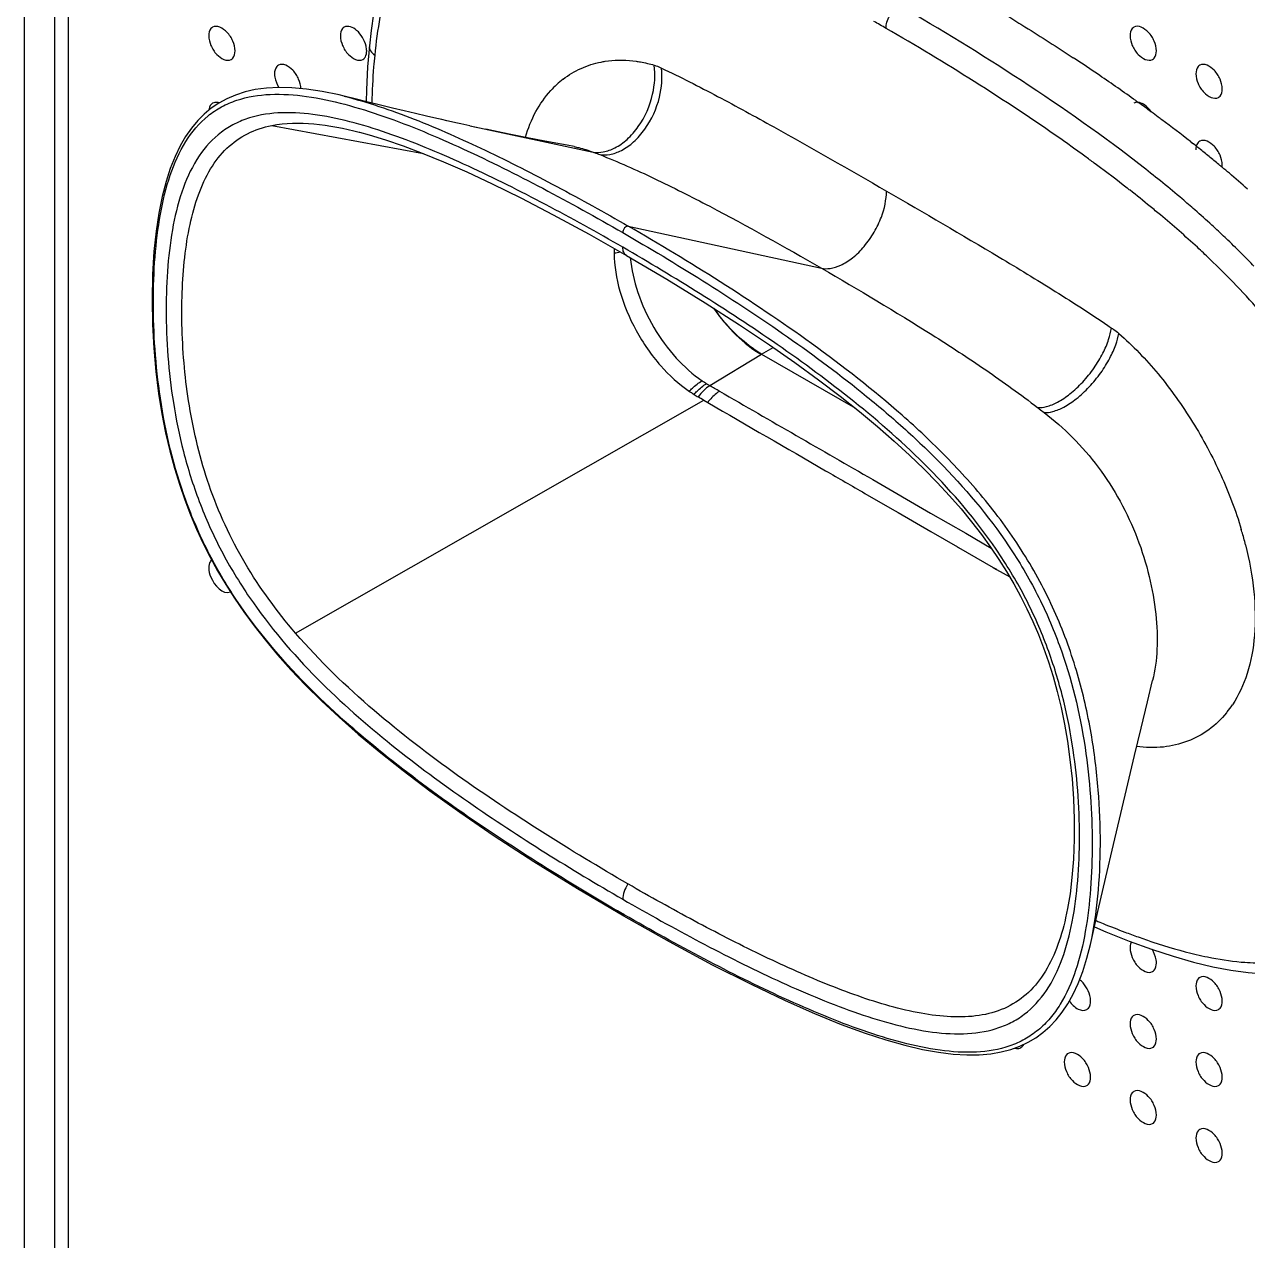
# Model space of a CAD drawing. Header units: millimetres. Extents: x 0 to 1189, y 0 to 841.
# Drawn here: x 115.6 to 181.3, y 319.4 to 384.7 of the extents above; entities that cross this region are included whole.
import ezdxf

# ---------------------------------------------------------------- set-up
doc = ezdxf.new("R2010")
doc.units = ezdxf.units.MM
doc.header["$LTSCALE"] = 65.395
doc.layers.get('0').update_dxf_attribs({"linetype": 'CONTINUOUS'})
doc.layers.add('AXIS', color=7, linetype='CONTINUOUS')

msp = doc.modelspace()

# ---------------------------------------------------------------- linework, layer by layer
at = {"color": 7, "linetype": 'Continuous'}
for p, q in [((115.636, 279.631), (115.636, 557.241)), ((117.269, 278.688), (117.269, 556.298)), ((117.976, 555.073), (117.976, 279.913)), ((133.405, 380.696), (132.807, 380.844)), ((134.093, 380.526), (133.405, 380.696)), ((134.762, 380.362), (134.093, 380.526)), ((175.338, 380.605), (175.467, 380.512)), ((175.338, 380.605), (175.467, 380.512)), ((135.41, 380.205), (134.762, 380.362)), ((136.038, 380.055), (135.41, 380.205)), ((136.644, 379.911), (136.038, 380.055)), ((137.23, 379.774), (136.644, 379.911)), ((137.788, 379.646), (137.23, 379.774)), ((139.566, 379.253), (140.423, 379.072)), ((133.626, 378.916), (133.633, 378.914)), ((178.271, 378.412), (178.433, 378.284)), ((178.338, 378.359), (178.433, 378.284)), ((155.234, 366.997), (160.273, 364.088)), ((171.569, 336.709), (171.569, 336.705)), ((173.116, 336.229), (173.738, 335.965)), ((173.738, 335.965), (174.991, 335.469)), ((174.991, 335.469), (176.189, 335.033))]:
    msp.add_line(p, q, dxfattribs=at)
at = {"color": 9, "linetype": 'Continuous'}
for p, q in [((128.917, 379.271), (137.065, 377.766)), ((139.582, 379.25), (146.184, 377.842)), ((173.235, 377.159), (173.112, 377.25)), ((173.235, 377.158), (173.112, 377.249)), ((148.072, 373.865), (158.449, 371.608)), ((180.288, 373.114), (180.265, 373.136)), ((180.288, 373.114), (180.265, 373.135)), ((155.234, 366.997), (155.853, 367.354)), ((155.234, 366.968), (152.456, 365.297)), ((130.203, 352.006), (152.139, 364.512)), ((152.139, 364.512), (152.342, 364.394)), ((161.211, 360.252), (164.317, 358.458)), ((160.785, 359.515), (162.243, 358.673)), ((162.243, 358.673), (162.574, 358.482)), ((162.574, 358.482), (164.321, 357.474)), ((164.317, 358.458), (166.204, 357.368)), ((164.321, 357.474), (165.764, 356.641)), ((166.204, 357.368), (167.571, 356.578)), ((165.764, 356.641), (165.822, 356.608)), ((165.822, 356.608), (167.686, 355.532)), ((167.686, 355.533), (167.857, 355.434)), ((167.686, 355.532), (167.857, 355.433)), ((167.857, 355.433), (168.568, 355.023)), ((147.862, 336.879), (147.772, 336.93)), ((147.862, 336.879), (147.78, 336.926)), ((173.194, 336.571), (173.208, 336.565)), ((173.194, 336.571), (173.208, 336.565))]:
    msp.add_line(p, q, dxfattribs=at)
at = {"color": 7, "linetype": 'Continuous'}
for points in [[(135.976, 390.226), (135.682, 389.666), (135.408, 389.058), (135.157, 388.399), (134.928, 387.688), (134.723, 386.929), (134.543, 386.123), (134.388, 385.273), (134.258, 384.378), (134.164, 383.553)], [(134.164, 383.553), (134.07, 382.423), (134.008, 381.18), (133.996, 380.55)], [(132.807, 380.844), (132.536, 380.91), (131.627, 381.099), (130.786, 381.228), (130.008, 381.298), (129.299, 381.314), (128.642, 381.279), (128.037, 381.197), (127.485, 381.073), (126.973, 380.908), (126.504, 380.706), (126.076, 380.472), (125.673, 380.199), (125.294, 379.885), (124.942, 379.533), (124.607, 379.132), (124.292, 378.68), (123.999, 378.175), (123.724, 377.604), (123.47, 376.965), (123.241, 376.257), (123.035, 375.46), (122.855, 374.569), (122.707, 373.587), (122.593, 372.5), (122.516, 371.261), (122.489, 369.912), (122.513, 368.581), (122.583, 367.309), (122.695, 366.066), (122.843, 364.885), (123.02, 363.791), (123.221, 362.769), (123.447, 361.795), (123.696, 360.87), (123.963, 360), (124.252, 359.161), (124.561, 358.355), (124.886, 357.586), (125.237, 356.827), (125.614, 356.081), (126.014, 355.351), (126.448, 354.616), (126.917, 353.881), (127.419, 353.148), (127.973, 352.395), (128.577, 351.626), (129.232, 350.847), (129.954, 350.041), (130.739, 349.217), (131.59, 348.376), (132.536, 347.493), (133.565, 346.586), (134.688, 345.647), (135.974, 344.627), (137.42, 343.537), (139.029, 342.384), (140.878, 341.122), (142.993, 339.746), (145.348, 338.286), (147.828, 336.82)], [(139.566, 379.253), (139.078, 379.358), (138.819, 379.415), (138.572, 379.469), (138.319, 379.525), (138.056, 379.585), (137.788, 379.646)], [(133.633, 378.914), (134.151, 378.773), (135.034, 378.503), (135.983, 378.177), (137.007, 377.79), (138.147, 377.324), (139.394, 376.776), (140.757, 376.14), (142.301, 375.379), (144.048, 374.474), (145.976, 373.428), (147.979, 372.295)], [(145.165, 378.136), (144.787, 378.206), (143.989, 378.358), (143.219, 378.507), (142.477, 378.653), (141.763, 378.796), (141.078, 378.936), (140.423, 379.072)], [(147.979, 372.295), (150.145, 371.018), (152.21, 369.747), (154.057, 368.561), (155.653, 367.494), (157.031, 366.534), (158.29, 365.618), (159.451, 364.738), (160.495, 363.912), (161.463, 363.108), (162.363, 362.324), (163.186, 361.569), (163.956, 360.827), (164.673, 360.096), (165.334, 359.384), (165.951, 358.679), (166.522, 357.984), (167.048, 357.303), (167.537, 356.627), (167.987, 355.962), (168.4, 355.309), (168.788, 354.649), (169.151, 353.986), (169.487, 353.321), (169.806, 352.636), (170.105, 351.933), (170.384, 351.215), (170.648, 350.463), (170.894, 349.68), (171.119, 348.869), (171.325, 348.016), (171.509, 347.127), (171.668, 346.202), (171.803, 345.227), (171.913, 344.186), (171.989, 343.103), (172.026, 342.024), (172.027, 340.94), (171.987, 339.866), (171.911, 338.88), (171.806, 338.008), (171.675, 337.22), (171.569, 336.709)], [(172.9, 335.284), (173.307, 337.066), (173.731, 338.902), (174.139, 340.657), (174.531, 342.326), (174.907, 343.916), (175.272, 345.442), (175.626, 346.911), (175.968, 348.319), (176.246, 349.457)], [(147.822, 336.821), (150.269, 335.442), (152.587, 334.201), (154.672, 333.146), (156.496, 332.28), (158.087, 331.578), (159.519, 330.997), (160.796, 330.528), (161.914, 330.163), (162.94, 329.874), (163.887, 329.653), (164.741, 329.498), (165.532, 329.401), (166.264, 329.358), (166.933, 329.365), (167.55, 329.419), (168.116, 329.515), (168.63, 329.649), (169.11, 329.822), (169.555, 330.031), (169.965, 330.273), (170.353, 330.555), (170.718, 330.875), (171.058, 331.234), (171.382, 331.643), (171.689, 332.103), (171.973, 332.614), (172.241, 333.19), (172.489, 333.834), (172.712, 334.546), (172.9, 335.285)], [(176.189, 335.033), (177.339, 334.658), (178.434, 334.344), (179.471, 334.093), (180.449, 333.905), (181.368, 333.781), (182.226, 333.716), (183.023, 333.709)]]:
    msp.add_lwpolyline(points, dxfattribs=at)
at = {"color": 9, "linetype": 'Continuous'}
for centre, radius, start, end in [((85.657, 252.257), 152.649, 60.02572, 60.30674), ((147.643, 377.775), 5.028, 127.54984, 132.71766), ((147.775, 377.632), 5.223, 132.72569, 137.78193), ((117.382, 301.573), 93.984, 54.47224, 54.93049), ((119.712, 304.837), 89.973, 53.99133, 54.47214), ((121.451, 307.232), 87.013, 53.57937, 53.99062), ((125.369, 312.481), 80.463, 52.03085, 53.49612), ((129.361, 317.619), 73.958, 51.86682, 52.02012), ((132.885, 322.076), 68.275, 50.71868, 51.8834), ((136.22, 326.158), 63.004, 50.06379, 50.71635), ((142.643, 333.733), 54.48, 47.53639, 48.81691), ((144.464, 335.721), 51.784, 46.44164, 47.53697), ((145.355, 336.664), 50.487, 46.25299, 46.43757), ((152.96, 372.431), 5.643, 177.59867, 180.02445), ((147.54, 338.924), 47.344, 44.85038, 46.23468), ((147.069, 374.92), 2.504, 275.66753, 283.31356), ((149.812, 341.184), 44.139, 43.77118, 44.85016), ((63.92, 212.163), 176.047, 59.92676, 60.04487), ((57.171, 198.298), 192.27, 60.11372, 60.29229), ((161.155, 351.665), 20.715, 16.23132, 16.59135), ((161.873, 351.87), 19.968, 14.1544, 16.24211), ((175.974, 351.174), 5.465, 320.98288, 321.51759), ((175.831, 351.284), 5.646, 321.5423, 326.3492), ((189.568, 375.243), 41.991, 249.33823, 250.38371)]:
    msp.add_arc(centre, radius, start, end, dxfattribs=at)
at = {"color": 7, "linetype": 'Continuous'}
for centre, radius, start, end in [((108.353, 286.338), 115.646, 55.77182, 56.62571), ((115.68, 297.118), 102.611, 54.45119, 55.76864), ((122.577, 306.821), 90.707, 53.78304, 54.33233), ((124.853, 309.933), 86.851, 53.47287, 53.78126), ((126.041, 311.538), 84.854, 53.31208, 53.47229), ((129.13, 315.667), 79.698, 51.93196, 53.31938), ((134.024, 321.953), 71.731, 51.36084, 51.74897), ((135.758, 324.121), 68.955, 50.79579, 51.36196), ((137.724, 326.531), 65.845, 50.21333, 50.79583), ((138.89, 327.935), 64.02, 50.07922, 50.2112), ((139.827, 329.052), 62.563, 49.61074, 50.0805), ((142.046, 331.655), 59.141, 48.3595, 49.61411)]:
    msp.add_arc(centre, radius, start, end, dxfattribs=at)
at = {"color": 9, "linetype": 'Continuous'}
for points, knots in [([(136.732, 390.217), (136.003, 389.283), (135.26, 387.535), (134.7, 385.07), (134.521, 383.732), (134.452, 383.045)], [0, 0, 0, 0, 0.46799, 0.727373, 1, 1, 1, 1]), ([(161.922, 384.489), (161.922, 384.6), (161.964, 384.844), (162.116, 385.193), (162.342, 385.5), (162.533, 385.658), (162.629, 385.713)], [0, 0, 0, 0, 0.227123, 0.500001, 0.772878, 1, 1, 1, 1]), ([(175.743, 377.024), (173.632, 378.674), (169.33, 381.691), (164.852, 384.429), (162.629, 385.713)], [0, 0, 0, 0, 0.510688, 1, 1, 1, 1]), ([(171.382, 378.495), (169.835, 379.581), (166.718, 381.639), (163.519, 383.566), (161.922, 384.489)], [0, 0, 0, 0, 0.506202, 1, 1, 1, 1]), ([(134.164, 383.553), (134.154, 383.458), (134.214, 383.248), (134.365, 383.106), (134.452, 383.045)], [0, 0, 0, 0, 0.475161, 1, 1, 1, 1]), ([(134.452, 383.045), (134.431, 382.835), (134.353, 381.981), (134.309, 381.124), (134.292, 380.478)], [0, 0, 0, 0, 0.246077, 1, 1, 1, 1]), ([(144.578, 381.761), (144.874, 381.988), (145.522, 382.379), (146.244, 382.607), (146.615, 382.68)], [0, 0, 0, 0, 0.496284, 1, 1, 1, 1]), ([(146.184, 377.842), (146.364, 377.816), (146.776, 377.829), (147.414, 378.06), (148.064, 378.528), (148.855, 379.447), (149.454, 380.818), (149.539, 381.998), (149.465, 382.514)], [0, 0, 0, 0, 0.085706, 0.189539, 0.31443, 0.457409, 0.755108, 1, 1, 1, 1]), ([(146.615, 382.68), (146.69, 382.695), (146.995, 382.748), (147.305, 382.773), (147.539, 382.778)], [0, 0, 0, 0, 0.245758, 1, 1, 1, 1]), ([(147.539, 382.778), (147.616, 382.779), (147.935, 382.779), (148.253, 382.753), (148.492, 382.72)], [0, 0, 0, 0, 0.24451, 1, 1, 1, 1]), ([(148.492, 382.72), (148.572, 382.709), (148.9, 382.657), (149.224, 382.581), (149.465, 382.514)], [0, 0, 0, 0, 0.24417, 1, 1, 1, 1]), ([(149.465, 382.514), (149.498, 382.504), (149.632, 382.458), (149.762, 382.4), (149.857, 382.349)], [0, 0, 0, 0, 0.240882, 1, 1, 1, 1]), ([(149.857, 382.349), (150.364, 382.114), (151.374, 381.619), (153.391, 380.573), (156.927, 378.632), (159.936, 376.909), (161.945, 375.75)], [0, 0, 0, 0, 0.121617, 0.245, 0.494853, 1, 1, 1, 1]), ([(142.546, 378.641), (142.688, 379.117), (143.048, 380.01), (143.599, 380.802), (143.908, 381.142)], [0, 0, 0, 0, 0.520007, 1, 1, 1, 1]), ([(147.772, 336.93), (146.323, 337.767), (143.42, 339.513), (139.107, 342.343), (134.811, 345.517), (130.609, 349.216), (127.465, 352.929), (125.442, 356.365), (123.893, 359.946), (123.01, 363.632), (122.624, 367.219), (122.533, 369.755), (122.617, 372.18), (122.889, 374.47), (123.393, 376.572), (124.197, 378.409), (125.22, 379.631), (126.218, 380.297), (127.321, 380.774), (128.882, 381.016), (130.845, 380.873), (132.884, 380.432), (135.709, 379.541), (139.27, 378.039), (143.534, 375.907), (146.362, 374.339), (147.78, 373.52)], [0, 0, 0, 0, 0.063856, 0.129237, 0.196758, 0.267516, 0.342543, 0.381155, 0.419274, 0.491064, 0.524657, 0.556885, 0.587785, 0.617187, 0.644723, 0.669992, 0.69312, 0.704298, 0.715508, 0.738739, 0.763691, 0.790275, 0.818159, 0.876637, 0.937515, 1, 1, 1, 1]), ([(132.808, 380.844), (133.439, 380.687), (134.707, 380.31), (137.254, 379.377), (140.449, 377.955), (144.271, 376.008), (146.803, 374.598), (148.072, 373.865)], [0, 0, 0, 0, 0.115924, 0.235638, 0.483338, 0.73884, 1, 1, 1, 1]), ([(147.78, 372.731), (146.411, 373.522), (143.679, 375.037), (140.215, 376.775), (137.448, 377.996), (135.407, 378.789), (133.392, 379.431), (131.42, 379.867), (129.52, 380.021), (128.004, 379.812), (126.924, 379.38), (125.943, 378.772), (124.916, 377.64), (124.095, 375.9), (123.58, 373.891), (123.3, 371.69), (123.187, 368.497), (123.441, 365.144), (124.14, 361.709), (124.984, 359.034), (126.169, 356.399), (128.16, 353.103), (131.209, 349.539), (135.27, 345.983), (139.419, 342.931), (143.581, 340.205), (146.383, 338.522), (147.782, 337.714)], [0, 0, 0, 0, 0.062487, 0.123395, 0.153042, 0.181947, 0.209873, 0.236518, 0.261551, 0.284888, 0.29613, 0.307303, 0.330269, 0.355281, 0.382602, 0.411892, 0.442777, 0.508767, 0.544103, 0.58109, 0.619348, 0.657981, 0.732872, 0.803487, 0.870897, 0.9362, 1, 1, 1, 1]), ([(130.203, 352.006), (129.197, 353.177), (127.816, 355.06), (126.382, 357.793), (125.262, 360.589), (124.406, 364.118), (124.084, 367.616), (124.089, 370.281), (124.219, 372.156), (124.49, 373.917), (124.927, 375.526), (125.567, 376.936), (126.452, 378.085), (127.593, 378.895), (128.469, 379.181), (128.917, 379.271)], [0, 0, 0, 0, 0.150565, 0.226103, 0.300573, 0.443769, 0.578321, 0.642208, 0.703443, 0.761498, 0.815686, 0.865561, 0.911514, 0.95542, 1, 1, 1, 1]), ([(128.917, 379.271), (129.655, 379.419), (131.265, 379.435), (132.822, 379.124), (133.626, 378.916)], [0, 0, 0, 0, 0.475232, 1, 1, 1, 1]), ([(145.165, 378.136), (145.248, 378.12), (145.594, 378.046), (145.933, 377.938), (146.184, 377.842)], [0, 0, 0, 0, 0.240122, 1, 1, 1, 1]), ([(146.184, 377.842), (146.21, 377.832), (146.329, 377.787), (146.447, 377.741), (146.538, 377.706)], [0, 0, 0, 0, 0.224804, 1, 1, 1, 1]), ([(146.538, 377.706), (147.53, 377.321), (149.52, 376.432), (153.501, 374.413), (156.468, 372.751), (158.449, 371.608)], [0, 0, 0, 0, 0.238233, 0.487754, 1, 1, 1, 1]), ([(178.517, 374.735), (178.288, 374.935), (177.38, 375.718), (176.448, 376.473), (175.743, 377.024)], [0, 0, 0, 0, 0.253443, 1, 1, 1, 1]), ([(158.449, 371.608), (158.6, 371.575), (158.963, 371.571), (159.545, 371.762), (160.174, 372.17), (160.784, 372.777), (161.304, 373.523), (161.77, 374.503), (161.945, 375.276), (161.945, 375.75)], [0, 0, 0, 0, 0.078245, 0.178658, 0.305058, 0.453172, 0.61046, 0.761172, 1, 1, 1, 1]), ([(161.945, 375.75), (163.968, 374.581), (167.008, 372.812), (170.526, 370.68), (172.535, 369.402), (173.536, 368.739), (174.032, 368.394)], [0, 0, 0, 0, 0.495295, 0.745465, 0.871952, 1, 1, 1, 1]), ([(179.298, 372.117), (179.083, 372.323), (178.224, 373.128), (177.339, 373.903), (176.665, 374.467)], [0, 0, 0, 0, 0.253065, 1, 1, 1, 1]), ([(147.78, 373.52), (149.228, 372.684), (152.128, 370.941), (156.434, 368.114), (159.973, 365.506), (162.742, 363.172), (165.52, 360.556), (168.07, 357.551), (170.097, 354.123), (171.652, 350.547), (172.541, 346.863), (172.932, 343.278), (173.027, 340.744), (172.947, 338.318), (172.679, 336.027), (172.184, 333.924), (171.503, 332.352), (170.761, 331.314), (170.118, 330.675), (169.384, 330.172), (168.288, 329.686), (166.733, 329.432), (164.774, 329.565), (162.74, 329.998), (160.658, 330.648), (158.548, 331.458), (155.687, 332.71), (152.103, 334.499), (149.278, 336.062), (147.862, 336.879)], [0, 0, 0, 0, 0.063844, 0.129213, 0.19671, 0.231592, 0.267462, 0.342452, 0.381061, 0.419207, 0.491043, 0.524643, 0.556906, 0.587829, 0.617258, 0.644856, 0.670163, 0.682016, 0.693417, 0.704601, 0.715801, 0.738988, 0.763885, 0.790423, 0.818267, 0.847108, 0.876706, 0.937546, 1, 1, 1, 1]), ([(172.9, 335.286), (173.095, 336.14), (173.356, 337.931), (173.475, 340.71), (173.361, 343.639), (172.981, 346.699), (172.262, 349.869), (171.109, 353.07), (169.485, 356.154), (167.469, 358.977), (165.21, 361.486), (162.088, 364.409), (158.035, 367.562), (153.077, 370.885), (149.737, 372.904), (148.072, 373.865)], [0, 0, 0, 0, 0.05296, 0.109121, 0.168103, 0.230024, 0.295425, 0.364313, 0.435208, 0.505565, 0.573607, 0.639084, 0.764028, 0.883718, 1, 1, 1, 1]), ([(147.782, 337.714), (149.151, 336.924), (151.882, 335.408), (155.999, 333.344), (159.439, 331.886), (162.168, 331.015), (164.139, 330.579), (166.039, 330.425), (167.555, 330.634), (168.635, 331.065), (169.616, 331.673), (170.644, 332.805), (171.464, 334.543), (171.98, 336.551), (172.259, 338.751), (172.373, 341.944), (172.12, 345.295), (171.422, 348.729), (170.58, 351.404), (169.396, 354.039), (167.406, 357.335), (164.357, 360.901), (160.296, 364.459), (156.146, 367.513), (151.982, 370.239), (149.179, 371.923), (147.78, 372.731)], [0, 0, 0, 0, 0.062483, 0.123382, 0.181912, 0.209841, 0.23648, 0.261514, 0.284851, 0.29609, 0.307261, 0.330221, 0.355225, 0.382536, 0.411818, 0.442695, 0.508667, 0.543993, 0.58097, 0.619218, 0.657845, 0.732758, 0.803406, 0.870844, 0.936174, 1, 1, 1, 1]), ([(147.979, 372.295), (147.914, 372.332), (147.803, 372.471), (147.781, 372.64), (147.781, 372.731)], [0, 0, 0, 0, 0.453018, 1, 1, 1, 1]), ([(147.317, 372.428), (147.316, 371.738), (147.563, 370.28), (148.432, 368.217), (149.702, 366.376), (150.787, 365.38), (151.355, 364.993)], [0, 0, 0, 0, 0.237074, 0.500376, 0.763979, 1, 1, 1, 1]), ([(148.185, 372.173), (148.239, 371.539), (148.537, 370.234), (149.386, 368.402), (150.559, 366.784), (151.535, 365.907), (152.045, 365.56)], [0, 0, 0, 0, 0.242471, 0.504926, 0.765093, 1, 1, 1, 1]), ([(184.694, 365.736), (183.92, 366.928), (182.227, 369.158), (180.288, 371.172), (179.298, 372.117)], [0, 0, 0, 0, 0.509246, 1, 1, 1, 1]), ([(158.449, 371.608), (160.448, 370.453), (163.424, 368.681), (167.29, 366.168), (169.161, 364.825), (170.067, 364.121)], [0, 0, 0, 0, 0.500801, 0.75107, 1, 1, 1, 1]), ([(170.412, 363.853), (170.569, 363.846), (170.94, 363.903), (171.531, 364.157), (172.192, 364.605), (172.861, 365.226), (173.464, 365.961), (173.94, 366.726), (174.262, 367.441), (174.389, 367.901), (174.424, 368.108)], [0, 0, 0, 0, 0.076265, 0.179093, 0.309934, 0.46187, 0.620658, 0.770055, 0.898078, 1, 1, 1, 1]), ([(174.032, 368.394), (174.066, 368.374), (174.201, 368.285), (174.33, 368.186), (174.424, 368.108)], [0, 0, 0, 0, 0.242502, 1, 1, 1, 1]), ([(174.424, 368.108), (175.185, 367.441), (176.628, 365.94), (178.453, 363.371), (179.954, 360.564), (180.709, 358.581), (181.007, 357.58)], [0, 0, 0, 0, 0.241588, 0.494927, 0.750569, 1, 1, 1, 1]), ([(151.355, 364.993), (151.407, 365.052), (151.613, 365.268), (151.852, 365.455), (152.045, 365.56)], [0, 0, 0, 0, 0.264506, 1, 1, 1, 1]), ([(151.61, 364.826), (151.66, 364.886), (151.858, 365.107), (152.091, 365.298), (152.281, 365.405)], [0, 0, 0, 0, 0.264896, 1, 1, 1, 1]), ([(152.281, 365.405), (152.294, 365.396), (152.351, 365.358), (152.41, 365.323), (152.456, 365.297)], [0, 0, 0, 0, 0.232929, 1, 1, 1, 1]), ([(151.355, 364.993), (151.375, 364.981), (151.46, 364.925), (151.544, 364.868), (151.61, 364.826)], [0, 0, 0, 0, 0.23062, 1, 1, 1, 1]), ([(152.456, 365.297), (152.338, 365.223), (152.109, 365.037), (151.916, 364.816), (151.825, 364.693)], [0, 0, 0, 0, 0.475592, 1, 1, 1, 1]), ([(152.976, 364.999), (152.918, 364.964), (152.678, 364.795), (152.476, 364.576), (152.342, 364.394)], [0, 0, 0, 0, 0.22954, 1, 1, 1, 1]), ([(152.342, 364.394), (154.453, 363.172), (157.267, 361.546), (160.082, 359.921), (160.785, 359.515)], [0, 0, 0, 0, 0.7502, 1, 1, 1, 1]), ([(170.067, 364.121), (170.097, 364.097), (170.212, 364.007), (170.327, 363.918), (170.412, 363.853)], [0, 0, 0, 0, 0.262641, 1, 1, 1, 1]), ([(170.412, 363.853), (170.951, 363.446), (171.992, 362.531), (173.372, 360.934), (174.543, 359.111), (175.456, 357.134), (176.096, 355.093), (176.454, 353.085), (176.53, 351.201), (176.381, 350.005), (176.246, 349.457)], [0, 0, 0, 0, 0.124295, 0.254123, 0.387367, 0.521734, 0.653886, 0.779886, 0.896129, 1, 1, 1, 1]), ([(181.234, 356.753), (181.443, 355.924), (181.74, 354.31), (181.793, 351.966), (181.427, 349.887), (180.873, 348.671), (180.53, 348.156)], [0, 0, 0, 0, 0.289689, 0.554182, 0.790349, 1, 1, 1, 1]), ([(148.058, 338.537), (146.51, 339.431), (143.411, 341.3), (138.821, 344.354), (134.292, 347.818), (131.489, 350.508), (130.203, 352.006)], [0, 0, 0, 0, 0.238825, 0.483501, 0.736185, 1, 1, 1, 1]), ([(180.22, 347.733), (179.942, 347.39), (179.304, 346.775), (178.129, 346.14), (176.794, 345.829), (175.861, 345.856), (175.388, 345.921)], [0, 0, 0, 0, 0.245573, 0.486566, 0.734368, 1, 1, 1, 1]), ([(148.058, 338.537), (147.973, 338.409), (147.842, 338.144), (147.783, 337.852), (147.783, 337.714)], [0, 0, 0, 0, 0.525109, 1, 1, 1, 1]), ([(171.568, 336.705), (171.443, 336.153), (171.141, 335.105), (170.454, 333.687), (169.506, 332.552), (168.295, 331.785), (166.892, 331.41), (165.37, 331.363), (163.765, 331.568), (162.1, 331.965), (160.395, 332.511), (158.056, 333.403), (155.111, 334.739), (151.579, 336.55), (149.234, 337.858), (148.058, 338.537)], [0, 0, 0, 0, 0.060937, 0.116876, 0.168363, 0.217824, 0.268526, 0.322631, 0.380639, 0.44214, 0.506508, 0.573101, 0.711254, 0.854005, 1, 1, 1, 1]), ([(173.208, 336.565), (173.336, 336.512), (173.848, 336.301), (174.364, 336.099), (174.751, 335.953)], [0, 0, 0, 0, 0.251692, 1, 1, 1, 1]), ([(175.471, 335.689), (175.731, 335.596), (176.756, 335.243), (177.798, 334.937), (178.584, 334.751)], [0, 0, 0, 0, 0.255129, 1, 1, 1, 1]), ([(178.584, 334.751), (178.787, 334.703), (179.583, 334.526), (180.39, 334.398), (180.994, 334.344)], [0, 0, 0, 0, 0.255992, 1, 1, 1, 1]), ([(180.994, 334.344), (181.061, 334.338), (181.326, 334.317), (181.592, 334.304), (181.791, 334.299)], [0, 0, 0, 0, 0.252421, 1, 1, 1, 1])]:
    msp.add_open_spline(points, degree=3, knots=knots, dxfattribs=at)
at = {"color": 7, "linetype": 'Continuous'}
for points, knots in [([(168.513, 385.112), (168.805, 384.933), (169.966, 384.213), (171.116, 383.476), (171.97, 382.913)], [0, 0, 0, 0, 0.250715, 1, 1, 1, 1]), ([(146.538, 377.706), (146.717, 377.68), (147.125, 377.693), (147.76, 377.924), (148.409, 378.389), (149.206, 379.302), (149.819, 380.661), (149.922, 381.836), (149.857, 382.349)], [0, 0, 0, 0, 0.085079, 0.188727, 0.313883, 0.457389, 0.755832, 1, 1, 1, 1]), ([(148.072, 373.865), (148.042, 373.872), (147.966, 373.847), (147.869, 373.769), (147.806, 373.65), (147.781, 373.561), (147.781, 373.52)], [0, 0, 0, 0, 0.186596, 0.450629, 0.74933, 1, 1, 1, 1]), ([(152.662, 369.456), (153.019, 368.937), (153.789, 368.007), (154.74, 367.253), (155.234, 366.968)], [0, 0, 0, 0, 0.524751, 1, 1, 1, 1]), ([(155.234, 366.997), (155, 367.132), (154.024, 367.794), (153.217, 368.687), (152.7, 369.43)], [0, 0, 0, 0, 0.230328, 1, 1, 1, 1]), ([(170.067, 364.121), (170.225, 364.112), (170.598, 364.165), (171.19, 364.415), (171.849, 364.863), (172.512, 365.487), (173.107, 366.227), (173.573, 366.999), (173.883, 367.722), (174.001, 368.185), (174.032, 368.394)], [0, 0, 0, 0, 0.0766, 0.179295, 0.309716, 0.461181, 0.619661, 0.769055, 0.89742, 1, 1, 1, 1])]:
    msp.add_open_spline(points, degree=3, knots=knots, dxfattribs=at)
at = {"color": 9, "linetype": 'Continuous'}
for points in [[(152.045, 365.56), (152.124, 365.509), (152.202, 365.456), (152.281, 365.405)], [(151.61, 364.826), (151.68, 364.779), (151.752, 364.735), (151.825, 364.693)], [(152.976, 364.999), (155.721, 363.418), (158.466, 361.835), (161.211, 360.252)]]:
    msp.add_open_spline(points, degree=3, dxfattribs=at)
at = {"color": 7, "linetype": 'Continuous'}
msp.add_open_spline([(147.825, 336.821), (147.791, 336.843), (147.772, 336.89), (147.772, 336.93)], degree=3, dxfattribs=at)
at = {"layer": 'AXIS', "color": 7, "linetype": 'Continuous'}
for points, knots in [([(125.742, 384.551), (125.709, 384.531), (125.575, 384.418), (125.536, 384.227), (125.536, 384.093)], [0, 0, 0, 0, 0.220867, 1, 1, 1, 1]), ([(126.95, 383.277), (126.95, 383.456), (126.844, 383.83), (126.531, 384.357), (125.977, 384.687), (125.742, 384.551)], [0, 0, 0, 0, 0.277753, 0.577543, 1, 1, 1, 1]), ([(132.813, 384.551), (132.78, 384.532), (132.646, 384.418), (132.607, 384.227), (132.607, 384.093)], [0, 0, 0, 0, 0.220867, 1, 1, 1, 1]), ([(133.989, 383.54), (133.951, 383.702), (133.812, 384.014), (133.487, 384.446), (133.012, 384.666), (132.813, 384.551)], [0, 0, 0, 0, 0.296806, 0.590165, 1, 1, 1, 1]), ([(175.24, 384.551), (175.207, 384.532), (175.072, 384.418), (175.033, 384.228), (175.033, 384.094)], [0, 0, 0, 0, 0.220867, 1, 1, 1, 1]), ([(176.448, 383.277), (176.448, 383.456), (176.341, 383.831), (176.029, 384.357), (175.475, 384.688), (175.24, 384.551)], [0, 0, 0, 0, 0.277753, 0.577543, 1, 1, 1, 1]), ([(125.536, 384.093), (125.536, 383.914), (125.642, 383.54), (125.955, 383.013), (126.509, 382.683), (126.744, 382.819)], [0, 0, 0, 0, 0.277753, 0.577543, 1, 1, 1, 1]), ([(132.607, 384.093), (132.607, 383.915), (132.713, 383.54), (133.026, 383.013), (133.58, 382.683), (133.815, 382.819)], [0, 0, 0, 0, 0.277753, 0.577543, 1, 1, 1, 1]), ([(175.033, 384.094), (175.033, 383.915), (175.14, 383.54), (175.452, 383.014), (176.006, 382.683), (176.241, 382.82)], [0, 0, 0, 0, 0.277753, 0.577543, 1, 1, 1, 1]), ([(126.744, 382.819), (126.777, 382.838), (126.911, 382.952), (126.95, 383.143), (126.95, 383.277)], [0, 0, 0, 0, 0.220867, 1, 1, 1, 1]), ([(133.899, 382.888), (133.919, 382.911), (133.998, 383.026), (134.021, 383.17), (134.021, 383.277)], [0, 0, 0, 0, 0.222431, 1, 1, 1, 1]), ([(176.241, 382.82), (176.274, 382.839), (176.409, 382.952), (176.448, 383.143), (176.448, 383.277)], [0, 0, 0, 0, 0.220867, 1, 1, 1, 1]), ([(129.278, 382.509), (129.245, 382.49), (129.11, 382.377), (129.071, 382.186), (129.071, 382.052)], [0, 0, 0, 0, 0.220867, 1, 1, 1, 1]), ([(130.486, 381.236), (130.486, 381.414), (130.379, 381.789), (130.067, 382.315), (129.513, 382.646), (129.278, 382.509)], [0, 0, 0, 0, 0.277753, 0.577543, 1, 1, 1, 1]), ([(178.775, 382.51), (178.742, 382.491), (178.608, 382.377), (178.569, 382.187), (178.569, 382.052)], [0, 0, 0, 0, 0.220867, 1, 1, 1, 1]), ([(179.983, 381.236), (179.983, 381.415), (179.877, 381.789), (179.564, 382.316), (179.01, 382.646), (178.775, 382.51)], [0, 0, 0, 0, 0.277753, 0.577543, 1, 1, 1, 1]), ([(129.071, 382.052), (129.071, 381.993), (129.096, 381.733), (129.199, 381.484), (129.304, 381.313)], [0, 0, 0, 0, 0.228353, 1, 1, 1, 1]), ([(178.569, 382.052), (178.569, 381.874), (178.675, 381.499), (178.988, 380.973), (179.542, 380.642), (179.777, 380.779)], [0, 0, 0, 0, 0.277753, 0.577543, 1, 1, 1, 1]), ([(179.777, 380.779), (179.81, 380.798), (179.944, 380.911), (179.983, 381.102), (179.983, 381.236)], [0, 0, 0, 0, 0.220867, 1, 1, 1, 1]), ([(125.742, 380.468), (125.714, 380.452), (125.598, 380.359), (125.55, 380.205), (125.54, 380.092)], [0, 0, 0, 0, 0.226056, 1, 1, 1, 1]), ([(126.098, 380.485), (126.066, 380.496), (125.95, 380.526), (125.817, 380.512), (125.742, 380.468)], [0, 0, 0, 0, 0.280271, 1, 1, 1, 1]), ([(176.171, 380.002), (176.123, 380.072), (175.941, 380.3), (175.674, 380.495), (175.466, 380.514)], [0, 0, 0, 0, 0.290338, 1, 1, 1, 1]), ([(179.983, 377.153), (179.983, 377.332), (179.877, 377.707), (179.564, 378.233), (179.01, 378.564), (178.775, 378.427)], [0, 0, 0, 0, 0.277753, 0.577543, 1, 1, 1, 1]), ([(178.775, 378.427), (178.706, 378.387), (178.632, 378.293), (178.598, 378.188), (178.591, 378.159)], [0, 0, 0, 0, 0.722605, 1, 1, 1, 1]), ([(125.692, 355.937), (125.667, 355.916), (125.565, 355.798), (125.536, 355.635), (125.536, 355.516)], [0, 0, 0, 0, 0.220818, 1, 1, 1, 1]), ([(125.536, 355.516), (125.536, 355.344), (125.663, 354.775), (126.293, 354.057), (126.7, 354.221)], [0, 0, 0, 0, 0.281518, 1, 1, 1, 1]), ([(175.108, 335.427), (175.096, 335.405), (175.049, 335.303), (175.033, 335.19), (175.033, 335.104)], [0, 0, 0, 0, 0.22752, 1, 1, 1, 1]), ([(175.033, 335.104), (175.033, 334.925), (175.14, 334.55), (175.452, 334.024), (176.006, 333.693), (176.241, 333.83)], [0, 0, 0, 0, 0.277753, 0.577543, 1, 1, 1, 1]), ([(176.448, 334.287), (176.448, 334.347), (176.423, 334.606), (176.32, 334.855), (176.215, 335.026)], [0, 0, 0, 0, 0.228353, 1, 1, 1, 1]), ([(176.241, 333.83), (176.274, 333.849), (176.409, 333.962), (176.448, 334.153), (176.448, 334.287)], [0, 0, 0, 0, 0.220867, 1, 1, 1, 1]), ([(172.912, 332.246), (172.912, 332.349), (172.842, 332.784), (172.585, 333.19), (172.319, 333.394)], [0, 0, 0, 0, 0.235459, 1, 1, 1, 1]), ([(178.775, 333.52), (178.742, 333.501), (178.608, 333.387), (178.569, 333.196), (178.569, 333.062)], [0, 0, 0, 0, 0.220867, 1, 1, 1, 1]), ([(179.983, 332.246), (179.983, 332.425), (179.877, 332.799), (179.564, 333.326), (179.01, 333.656), (178.775, 333.52)], [0, 0, 0, 0, 0.277753, 0.577543, 1, 1, 1, 1]), ([(178.569, 333.062), (178.569, 332.884), (178.675, 332.509), (178.988, 331.982), (179.542, 331.652), (179.777, 331.789)], [0, 0, 0, 0, 0.277753, 0.577543, 1, 1, 1, 1]), ([(171.774, 332.256), (171.896, 332.077), (172.144, 331.792), (172.574, 331.712), (172.706, 331.788)], [0, 0, 0, 0, 0.588788, 1, 1, 1, 1]), ([(172.706, 331.788), (172.738, 331.808), (172.873, 331.921), (172.912, 332.112), (172.912, 332.246)], [0, 0, 0, 0, 0.220867, 1, 1, 1, 1]), ([(179.777, 331.789), (179.81, 331.808), (179.944, 331.921), (179.983, 332.112), (179.983, 332.246)], [0, 0, 0, 0, 0.220867, 1, 1, 1, 1]), ([(175.24, 331.478), (175.207, 331.459), (175.072, 331.346), (175.033, 331.155), (175.033, 331.021)], [0, 0, 0, 0, 0.220867, 1, 1, 1, 1]), ([(176.448, 330.205), (176.448, 330.383), (176.341, 330.758), (176.029, 331.285), (175.475, 331.615), (175.24, 331.478)], [0, 0, 0, 0, 0.277753, 0.577543, 1, 1, 1, 1]), ([(175.033, 331.021), (175.033, 330.842), (175.14, 330.468), (175.452, 329.941), (176.006, 329.611), (176.241, 329.747)], [0, 0, 0, 0, 0.277753, 0.577543, 1, 1, 1, 1]), ([(176.241, 329.747), (176.274, 329.766), (176.409, 329.88), (176.448, 330.071), (176.448, 330.205)], [0, 0, 0, 0, 0.220867, 1, 1, 1, 1]), ([(168.837, 329.723), (168.867, 329.714), (168.977, 329.689), (169.099, 329.706), (169.17, 329.747)], [0, 0, 0, 0, 0.277753, 1, 1, 1, 1]), ([(171.704, 329.437), (171.671, 329.418), (171.537, 329.305), (171.498, 329.114), (171.498, 328.98)], [0, 0, 0, 0, 0.220867, 1, 1, 1, 1]), ([(172.912, 328.163), (172.912, 328.342), (172.806, 328.717), (172.493, 329.243), (171.939, 329.574), (171.704, 329.437)], [0, 0, 0, 0, 0.277753, 0.577543, 1, 1, 1, 1]), ([(178.775, 329.437), (178.742, 329.418), (178.608, 329.305), (178.569, 329.114), (178.569, 328.98)], [0, 0, 0, 0, 0.220867, 1, 1, 1, 1]), ([(179.983, 328.163), (179.983, 328.342), (179.877, 328.717), (179.564, 329.243), (179.01, 329.574), (178.775, 329.437)], [0, 0, 0, 0, 0.277753, 0.577543, 1, 1, 1, 1]), ([(171.498, 328.98), (171.498, 328.801), (171.604, 328.426), (171.917, 327.9), (172.471, 327.569), (172.706, 327.706)], [0, 0, 0, 0, 0.277753, 0.577543, 1, 1, 1, 1]), ([(178.569, 328.98), (178.569, 328.801), (178.675, 328.426), (178.988, 327.9), (179.542, 327.569), (179.777, 327.706)], [0, 0, 0, 0, 0.277753, 0.577543, 1, 1, 1, 1]), ([(172.706, 327.706), (172.738, 327.725), (172.873, 327.839), (172.912, 328.029), (172.912, 328.163)], [0, 0, 0, 0, 0.220867, 1, 1, 1, 1]), ([(179.777, 327.706), (179.81, 327.725), (179.944, 327.839), (179.983, 328.029), (179.983, 328.163)], [0, 0, 0, 0, 0.220867, 1, 1, 1, 1]), ([(175.24, 327.396), (175.207, 327.377), (175.072, 327.263), (175.033, 327.073), (175.033, 326.939)], [0, 0, 0, 0, 0.220867, 1, 1, 1, 1]), ([(176.448, 326.122), (176.448, 326.301), (176.341, 326.676), (176.029, 327.202), (175.475, 327.533), (175.24, 327.396)], [0, 0, 0, 0, 0.277753, 0.577543, 1, 1, 1, 1]), ([(175.033, 326.939), (175.033, 326.76), (175.14, 326.385), (175.452, 325.859), (176.006, 325.528), (176.241, 325.665)], [0, 0, 0, 0, 0.277753, 0.577543, 1, 1, 1, 1]), ([(176.241, 325.665), (176.274, 325.684), (176.409, 325.797), (176.448, 325.988), (176.448, 326.122)], [0, 0, 0, 0, 0.220867, 1, 1, 1, 1]), ([(178.775, 325.355), (178.742, 325.336), (178.608, 325.222), (178.569, 325.031), (178.569, 324.897)], [0, 0, 0, 0, 0.220867, 1, 1, 1, 1]), ([(179.983, 324.081), (179.983, 324.26), (179.877, 324.634), (179.564, 325.161), (179.01, 325.491), (178.775, 325.355)], [0, 0, 0, 0, 0.277753, 0.577543, 1, 1, 1, 1]), ([(178.569, 324.897), (178.569, 324.719), (178.675, 324.344), (178.988, 323.817), (179.542, 323.487), (179.777, 323.624)], [0, 0, 0, 0, 0.277753, 0.577543, 1, 1, 1, 1]), ([(179.777, 323.624), (179.81, 323.643), (179.944, 323.756), (179.983, 323.947), (179.983, 324.081)], [0, 0, 0, 0, 0.220867, 1, 1, 1, 1])]:
    msp.add_open_spline(points, degree=3, knots=knots, dxfattribs=at)
for points in [[(134.021, 383.277), (134.021, 383.365), (134.009, 383.454), (133.989, 383.54)], [(133.815, 382.819), (133.846, 382.838), (133.875, 382.861), (133.899, 382.888)], [(175.466, 380.514), (175.389, 380.521), (175.306, 380.507), (175.24, 380.469)], [(178.591, 378.159), (178.575, 378.097), (178.569, 378.033), (178.569, 377.97)], [(179.975, 377.033), (179.98, 377.073), (179.983, 377.113), (179.983, 377.153)], [(169.17, 329.747), (169.236, 329.785), (169.289, 329.85), (169.321, 329.919)]]:
    msp.add_open_spline(points, degree=3, dxfattribs=at)

doc.saveas('drawing.dxf')
